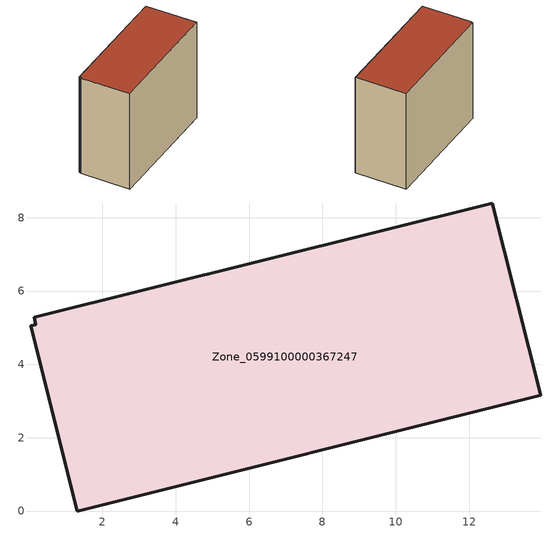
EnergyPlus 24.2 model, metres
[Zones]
Zone_0599100000367247
 floor ground (C_G): 13.95,3.15 1.31,0 0.05,5.05 0.19,5.08 0.14,5.28 12.63,8.4 z0
 wall outside (C_F): 13.95,3.15 12.63,8.4 0.14,5.28 0.19,5.08 0.05,5.05 1.31,0 13.95,3.15 z0:10.95
 roof outside (C_R): 1.31,0 13.95,3.15 12.63,8.4 0.14,5.28 0.19,5.08 0.05,5.05 z10.95
[BUILDING]
Pand.0599100000367247: North Axis=0; Terrain=City; Loads Convergence Tolerance Value=0.04; Temperature Convergence Tolerance Value=0.4; Solar Distribution=FullExterior; Maximum Number of Warmup Days=25; Minimum Number of Warmup Days=1
[Site:Location]
Rotterdam.The.Hague.AP_ZH_NLD Design_Conditions: Latitude=51.96; Longitude=4.45; Time Zone=1; Elevation=-4.5
[SITE:GROUNDTEMPERATURE:BUILDINGSURFACE]
18, 18, 18, 18, 18, 18, 18, 18, 18, 18, 18, 18
[MATERIAL] Thermal Absorptance=0.9; Solar Absorptance=0.7; Visible Absorptance=0.7
Name | Roughness | Thickness | Conductivity | Density | Specific Heat
G.TI.1992-2005 | MediumSmooth | 0.15 | 0.06 | 540 | 1210
F.TI.1992-2005 | Rough | 0.3 | 0.12 | 1920 | 840
R.TI.1992-2005 | MediumRough | 0.2 | 0.08 | 1500 | 1000
[CONSTRUCTION]
C_G: G.TI.1992-2005
C_F: F.TI.1992-2005
C_R: R.TI.1992-2005
[ZONE]
Zone_0599100000367247: Type=1; Multiplier=1; Ceiling Height=Autocalculate; Volume=Autocalculate; Floor Area=autocalculate; Part of Total Floor Area=Yes
[ZONEINFILTRATION:DESIGNFLOWRATE]
Infil_Zone_0599100000367247: Zone or ZoneList or Space or SpaceList=Zone_0599100000367247; Schedule=AlwaysOn; Design Flow Rate Calculation Method=Flow/Area; Flow Rate per Floor Area=0.0015; Constant Term Coefficient=1; Temperature Term Coefficient=0; Velocity Term Coefficient=0; Velocity Squared Term Coefficient=0
[HVACTEMPLATE:ZONE:IDEALLOADSAIRSYSTEM]
Zone_0599100000367247: Maximum Heating Supply Air Temperature=50; Minimum Cooling Supply Air Temperature=13; Maximum Heating Supply Air Humidity Ratio=0.0156; Minimum Cooling Supply Air Humidity Ratio=0.0077; Heating Limit=NoLimit; Cooling Limit=NoLimit; Dehumidification Control Type=ConstantSensibleHeatRatio; Cooling Sensible Heat Ratio=0.7; Dehumidification Setpoint=60; Humidification Control Type=None; Humidification Setpoint=30; Outdoor Air Method=None; Outdoor Air Flow Rate per Person=0.00944; Outdoor Air Flow Rate per Zone Floor Area=0; Outdoor Air Flow Rate per Zone=0; Demand Controlled Ventilation Type=None; Outdoor Air Economizer Type=NoEconomizer; Heat Recovery Type=None; Sensible Heat Recovery Effectiveness=0.7; Latent Heat Recovery Effectiveness=0.65
[ZONECONTROL:THERMOSTAT]
ThermostatControl_Zone_0599100000367247: Zone or ZoneList=Zone_0599100000367247; Control Type Schedule=DualSetpointControlType; Control 1=Thermostat_Zone_0599100000367247; Temperature Difference Between Cutout And Setpoint=0
[THERMOSTATSETPOINT:DUALSETPOINT]
Thermostat_Zone_0599100000367247: Heating Setpoint Temperature Schedule=HeatingSetpoint_Zone_0599100000367247; Cooling Setpoint Temperature Schedule=CoolingSetpoint_Zone_0599100000367247
[SCHEDULE:COMPACT]
HeatingSetpoint_Zone_0599100000367247: Through: 12/31, For: AllDays, Until: 24:00, 21
CoolingSetpoint_Zone_0599100000367247: Through: 12/31, For: AllDays, Until: 24:00, 24
DualSetpointControlType: Through: 12/31, For: AllDays, Until: 24:00, 4
AlwaysOn: Through: 12/31, For: AllDays, Until: 24:00, 1
